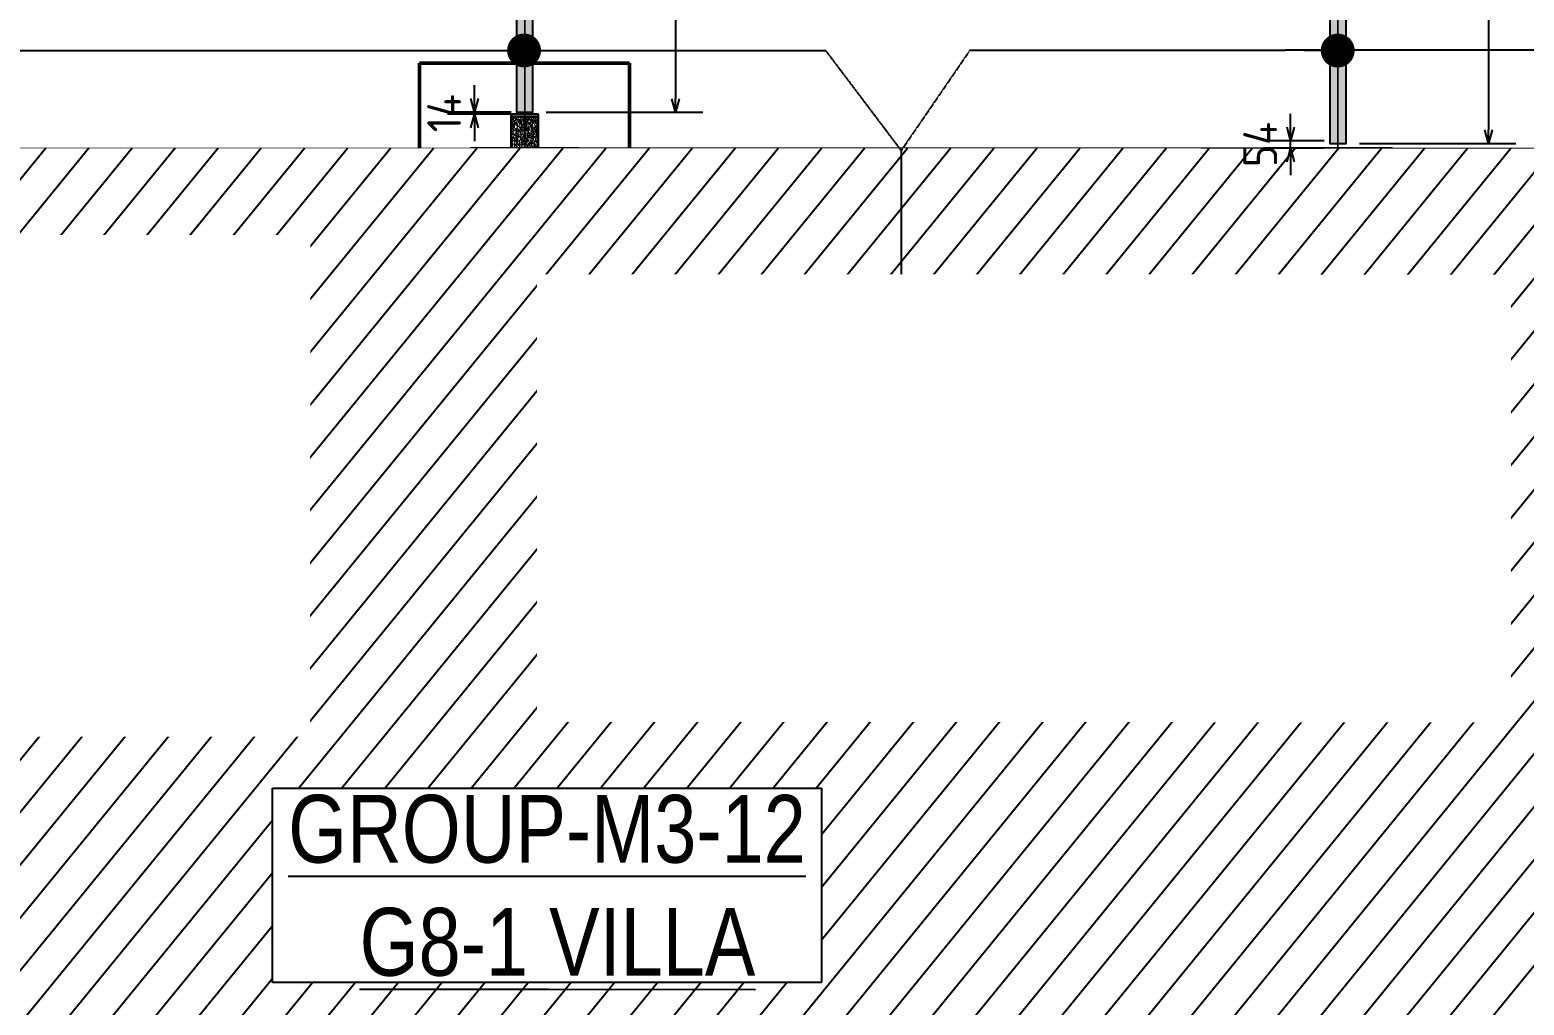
# Model space of a CAD drawing. Header units: centimetres. Extents: x -6122352 to 4157695, y -1694241 to 1947892.
# Drawn here: x 170856 to 181879, y -185626 to -178435 of the extents above; entities that cross this region are included whole.
import ezdxf
from ezdxf.xclip import XClip

# ---------------------------------------------------------------- set-up
doc = ezdxf.new("R2010")
doc.units = ezdxf.units.CM
doc.header["$MEASUREMENT"] = 0
doc.header["$XCLIPFRAME"] = 2
doc.header["$PDMODE"] = 66
doc.header["$PDSIZE"] = 100
for name, pattern in [('DASHED2', [0.375, 0.25, -0.125]), ('XR-AR-MID-SETTING OUT FOR MASTER$0$23585-XR-AR-MID-GROUND FLOOR$0$23261-XR-AR-SI-GF$0$HIDDEN', [0.375, 0.25, -0.125]), ('XR-AR-MID-SETTING OUT FOR MASTER$0$23585-XR-AR-MID-GROUND FLOOR$0$945-4P-1-101-GROUND FLOOR PLAN$0$XR-MIDDLE-GROUND FLOOR PLAN$0$HIDDEN', [9.524999999999999, 6.35, -3.175])]:
    doc.linetypes.add(name, pattern=pattern)
for name, color, linetype, lineweight in [('23585-XR-AR-DAMAC PLOT LIMITS$0$1-Mid units', 41, 'Continuous', 5), ('@ Foundations', 4, 'DASHED2', 50), ('A-ANNO-TEXT', 3, 'Continuous', 25), ('XR-AR-MID-SETTING OUT FOR MASTER$0$23585-XR-AR-MID-GROUND FLOOR$0$$A-GLAZ-WNDO', 232, 'Continuous', 9), ('XR-AR-MID-SETTING OUT FOR MASTER$0$23585-XR-AR-MID-GROUND FLOOR$0$$A-WALL', 1, 'Continuous', 5), ('XR-AR-MID-SETTING OUT FOR MASTER$0$23585-XR-AR-MID-GROUND FLOOR$0$A-EQUP-KITN-PLAN', 202, 'Continuous', 9), ('XR-AR-MID-SETTING OUT FOR MASTER$0$23585-XR-AR-MID-GROUND FLOOR$0$A-FLOR-OVHD', 9, 'XR-AR-MID-SETTING OUT FOR MASTER$0$23585-XR-AR-MID-GROUND FLOOR$0$23261-XR-AR-SI-GF$0$HIDDEN', 15), ('XR-AR-MID-SETTING OUT FOR MASTER$0$23585-XR-AR-MID-GROUND FLOOR$0$A-GLAZ-SILL', 8, 'Continuous', 5), ('XR-AR-MID-SETTING OUT FOR MASTER$0$23585-XR-AR-MID-GROUND FLOOR$0$A-GLAZ-WNDO', 232, 'Continuous', 9), ('XR-AR-MID-SETTING OUT FOR MASTER$0$23585-XR-AR-MID-GROUND FLOOR$0$A-WALL', 7, 'Continuous', 30), ('XR-AR-MID-SETTING OUT FOR MASTER$0$23585-XR-AR-MID-GROUND FLOOR$0$S-COLS', 51, 'Continuous', 40)]:
    doc.layers.add(name, color=color, linetype=linetype, lineweight=lineweight)
for name, color, linetype in [('@MI-REF LAYER', 7, 'Continuous'), ('@MI-TYPE-02', 6, 'Continuous'), ('A-GLASS HATCH', 7, 'Continuous'), ('B_TH_6', 7, 'Continuous'), ('XR-AR-MID-SETTING OUT FOR MASTER$0$23585-XR-AR-MID-GROUND FLOOR$0$A-Flor-Hral', 3, 'Continuous'), ('XR-AR-MID-SETTING OUT FOR MASTER$0$23585-XR-AR-MID-GROUND FLOOR$0$A-Flor-Strs', 1, 'Continuous'), ('XR-AR-MID-SETTING OUT FOR MASTER$0$23585-XR-AR-MID-GROUND FLOOR$0$G-SHAD-20', 251, 'Continuous'), ('XR-AR-MID-SETTING OUT FOR MASTER$0$23585-XR-AR-MID-GROUND FLOOR$0$GS-HATCH-FLOOR TILE', 251, 'Continuous')]:
    doc.layers.add(name, color=color, linetype=linetype)
doc.styles.add('Schueco-BEMSTIL', font='isocpeur.ttf', dxfattribs={"width": 0.9})
doc.styles.add('Xref group 33-41$0$1710 X BOUNDARY WALL OPTION 1$0$Ariel', font='arial.ttf', dxfattribs={"width": 0.8})
doc.dimstyles.new('MI- JWC-TXT-2.5 MM', dxfattribs={"dimscale": 1.5, "dimtxt": 2.5, "dimasz": 1, "dimexe": 2, "dimexo": 1, "dimgap": 1, "dimtad": 1, "dimdec": 0, "dimdsep": 46, "dimtxsty": 'Schueco-BEMSTIL', "dimblk": 'OPEN30', "dimcen": 0, "dimdle": 2, "dimclrd": 140, "dimclre": 8, "dimclrt": 40, "dimadec": 0, "dimazin": 2, "dimtfac": 1, "dimtdec": 0, "dimtix": 1, "dimtmove": 2, "dimatfit": 3, "dimldrblk": 'OPEN', "dimfxl": 2, "dimlwd": -1, "dimlwe": -1, "dimarcsym": 0})

# ---------------------------------------------------------------- blocks, each defined once
blk = doc.blocks.new('23585-XR-AR-DAMAC PLOT LIMITS')
at = {"layer": '23585-XR-AR-DAMAC PLOT LIMITS$0$1-Mid units', "color": 251, "true_color": 0x636466}
for points in [[(496642.5081000002, 2768911.905300001), (496646.5614999998, 2768916.3291), (496664.2566999998, 2768900.1153), (496660.2033000002, 2768895.691500001)], [(496638.4549000002, 2768907.481699999), (496642.5081000002, 2768911.905300001), (496660.2033000002, 2768895.691500001), (496656.1498999996, 2768891.267899999)], [(496634.4014999997, 2768903.0579), (496638.4549000002, 2768907.481699999), (496656.1498999996, 2768891.267899999), (496652.0965, 2768886.8441)]]:
    blk.add_lwpolyline(points, close=True, dxfattribs=at)
blk = doc.blocks.new('A$Cf093b529')
at = {"layer": 'A-ANNO-TEXT'}
blk.add_blockref('23585-XR-AR-DAMAC PLOT LIMITS', (-495391.9901121984, -2768603.441896566), dxfattribs=at)
blk = doc.blocks.new('XR-AR-MID-SETTING OUT FOR MASTER$0$23585-XR-AR-MID-GROUND FLOOR$0$945-4P-1-101-GROUND FLOOR PLAN$0$XR-MIDDLE-GROUND FLOOR PLAN$0$A$C446944C1')
at = {"layer": 'XR-AR-MID-SETTING OUT FOR MASTER$0$23585-XR-AR-MID-GROUND FLOOR$0$A-GLAZ-SILL', "color": 252}
blk.add_line((-2.733431756496429e-07, -4.737777635455132e-05), (5.199999726377428, -4.737754352390766e-05), dxfattribs=at)
for points in [[(2.208076124545187, -0.02284434624016285), (2.208076124545187, -0.1242443462833762), (2.093846930889413, -0.07354434626176953), (2.208076124545187, -0.02284434624016285)], [(2.991923328721896, -0.02284434624016285), (2.991923328721896, -0.1242443462833762), (3.106152522144839, -0.07354434579610825), (2.991923328721896, -0.02284434624016285)]]:
    blk.add_lwpolyline(points, dxfattribs=at)
at = {"layer": 'XR-AR-MID-SETTING OUT FOR MASTER$0$23585-XR-AR-MID-GROUND FLOOR$0$A-GLAZ-WNDO', "color": 252}
for p, q in [((5.199999726610258, 0.2499526219908148), (-2.735760062932968e-07, 0.2499526222236454)), ((-2.735760062932968e-07, 0.2499526222236454), (-2.733431756496429e-07, -4.737777635455132e-05)), ((0.04999972670339048, 0.0999526223167777), (0.04999972647055984, 0.2499526219908148)), ((1.284999726805836, 0.2499526222236454), (1.284999726805836, 0.09995262185111642)), ((1.334999726619571, 0.09995262208394706), (1.334999726619571, 0.2499526222236454)), ((3.864999726880342, 0.0999526223167777), (3.864999726880342, 0.2499526224564761)), ((3.914999726694077, 0.2499526222236454), (3.914999726694077, 0.09995262185111642)), ((5.149999726563692, 0.09995262254960835), (5.149999726796523, 0.2499526222236454)), ((5.199999726610258, 0.2499526219908148), (5.199999726377428, -4.737754352390766e-05)), ((-2.733431756496429e-07, 0.09995262208394706), (2.599999726517126, 0.09995262185111642)), ((5.199999726610258, 0.0999526223167777), (2.599999726517126, 0.09995262185111642))]:
    blk.add_line(p, q, dxfattribs=at)
for points in [[(1.284999726805836, 0.1999526221770793), (0.04999972647055984, 0.1999526226427406)], [(3.914999726694077, 0.1999526221770793), (5.149999726796523, 0.1999526219442487)]]:
    blk.add_lwpolyline(points, dxfattribs=at)
for points in [[(1.224999726749957, 0.03995262226089835), (1.304999726824462, 0.03995262226089835), (1.304999726824462, 0.08995262207463384), (1.224999726517126, 0.08995262230746448)], [(2.51999972644262, 0.03995262226089835), (1.304999726824462, 0.03995262226089835), (1.304999726824462, 0.08995262207463384), (2.519999726675451, 0.08995262207463384)], [(2.599999726517126, 0.03995262226089835), (2.51999972644262, 0.03995262226089835), (2.519999726675451, 0.08995262207463384), (2.599999726517126, 0.08995262254029512)], [(2.599999726517126, 0.03995262226089835), (2.679999726591632, 0.03995262202806771), (2.679999726591632, 0.08995262254029512), (2.599999726517126, 0.08995262254029512)], [(2.679999726591632, 0.03995262202806771), (3.89499972644262, 0.039952622493729), (3.894999726675451, 0.08995262207463384), (2.679999726591632, 0.08995262254029512)], [(3.974999726749957, 0.039952622493729), (3.89499972644262, 0.039952622493729), (3.894999726675451, 0.08995262207463384), (3.974999726749957, 0.08995262230746448)]]:
    blk.add_lwpolyline(points, close=True, dxfattribs=at)
blk = doc.blocks.new('XR-AR-MID-SETTING OUT FOR MASTER$0$23585-XR-AR-MID-GROUND FLOOR$0$945-4P-1-101-GROUND FLOOR PLAN$0$XR-MIDDLE-GROUND FLOOR PLAN$0$BREAK LINE1')
blk.add_lwpolyline([(648.1633601741578, -6.16698093744526, 0, 0, 0), (100.7725748287976, -6.16698093744526, 16.74478720384293, 16.74478720384293, 0), (38.27257482879577, -177.8843240237456, 16.74478720384293, 16.74478720384293, 0), (-86.72742517120423, 165.5503621488551, 16.74478720384293, 16.74478720384293, 0), (-149.2274251712042, -6.166980937447079, 0, 0, 0), (-912.0704092131346, -6.166980937441622, 0, 0, 0)], format="xyseb")
blk = doc.blocks.new('XR-AR-MID-SETTING OUT FOR MASTER$0$23585-XR-AR-MID-GROUND FLOOR$0$945-4P-1-101-GROUND FLOOR PLAN$0$XR-MIDDLE-GROUND FLOOR PLAN$0$WRFWF')
at = {"layer": 'XR-AR-MID-SETTING OUT FOR MASTER$0$23585-XR-AR-MID-GROUND FLOOR$0$A-FLOR-OVHD', "linetype": 'XR-AR-MID-SETTING OUT FOR MASTER$0$23585-XR-AR-MID-GROUND FLOOR$0$945-4P-1-101-GROUND FLOOR PLAN$0$XR-MIDDLE-GROUND FLOOR PLAN$0$HIDDEN', "ltscale": 0.1}
for p, q in [((9250.00889430586, 14089.9999996908), (9250.008894346622, 9909.449274283641)), ((10350.00889432596, 14089.44927426482), (9250.008894305867, 14089.44927426484)), ((10350.00889432159, 13809.44927426483), (9250.008894308598, 13809.44927426484)), ((10350.00889431722, 13529.44927426483), (9250.008894311328, 13529.44927426484)), ((10350.00889431286, 13249.44927426483), (9250.008894314058, 13249.44927426484)), ((10350.00889431286, 12969.44927426484), (9250.008894314054, 12969.44927426485)), ((10350.00889431285, 12689.44927426484), (9250.00889431405, 12689.44927426486)), ((10350.00889431285, 12409.44927426485), (9250.008894314047, 12409.44927426486)), ((10350.00889431284, 12129.44927426485), (9250.008894314044, 12129.44927426487)), ((10350.00889431284, 11849.44927426486), (9250.00889431404, 11849.44927426487)), ((10350.00889431284, 11569.44927426486), (9250.008894314036, 11569.44927426488)), ((10350.00889431283, 11289.44927426487), (9250.00889431403, 11289.44927426488)), ((10350.00889431283, 11009.44927426487), (9250.008894314027, 11009.44927426489)), ((10350.00889432794, 11009.4492742833), (10350.00889432794, 9909.449274272882)), ((10350.00889432794, 9909.449274272882), (9250.008894346622, 9909.449274283641))]:
    blk.add_line(p, q, dxfattribs=at)
blk.add_lwpolyline([(10350.00889430916, 14369.99999969173), (10350.00889431698, 11009.4492742833)], dxfattribs=at)
blk = doc.blocks.new('XR-AR-MID-SETTING OUT FOR MASTER$0$23585-XR-AR-MID-GROUND FLOOR$0$945-4P-1-101-GROUND FLOOR PLAN$0$XR-MIDDLE-GROUND FLOOR PLAN$0$ASDASDASD')
blk.add_wipeout([(-42428.49006074868, 24502.348435747233), (-42278.49006074868, 24502.348435747143), (-42278.490060748925, 24052.348435747146), (-42428.49006074892, 24052.34843574723)])
blk.add_hatch(color=256).paths.add_polyline_path([(-42428.49006074868, 24502.34843574724), (-42278.49006074868, 24502.34843574715), (-42428.49006074893, 24052.34843574724)])
for p, q in [((-42278.49006074868, 24502.34843574715), (-42428.49006074868, 24502.34843574724)), ((-42428.49006074868, 24502.34843574724), (-42428.49006074893, 24052.34843574724)), ((-42428.49006074893, 24052.34843574724), (-42278.49006074868, 24502.34843574715)), ((-42278.49006074893, 24052.34843574715), (-42278.49006074868, 24502.34843574715)), ((-42428.49006074893, 24052.34843574724), (-42278.49006074893, 24052.34843574715))]:
    blk.add_line(p, q)
blk = doc.blocks.new('XR-AR-MID-SETTING OUT FOR MASTER$0$23585-XR-AR-MID-GROUND FLOOR$0$A$C08698786')
at = {"layer": 'XR-AR-MID-SETTING OUT FOR MASTER$0$23585-XR-AR-MID-GROUND FLOOR$0$S-COLS', "color": 252, "lineweight": 30}
for points in [[(5900, 19472.65428233147), (5899.999999761581, 18772.65428209305), (6100, 18772.65428209305), (6099.999999761581, 19472.65428209305)], [(-100.1414103507996, 18727.55777406693), (-100.141410112381, 17727.55777406693), (99.85858964920044, 17727.55777430534), (99.85858988761902, 18727.55777430534)], [(-100.1111845970154, 16144.64576864243), (-100.111184835434, 14944.64576864243), (99.88881516456604, 14944.64576816559), (99.88881492614746, 16144.64576816559)], [(5900.000467061996, 15688.03591275215), (5900.000467061996, 14688.03591275215), (6100.000467061996, 14688.03591299057), (6100.000467061996, 15688.03591299057)]]:
    blk.add_lwpolyline(points, close=True, dxfattribs=at)
blk = doc.blocks.new('XR-AR-MID-SETTING OUT FOR MASTER')
h = blk.add_hatch()
h.set_pattern_fill('AR-CONC', color=8, scale=0.2, angle=90)
h.set_pattern_definition([(140, (-1262400.083953284, -115249.5658790822), (3.187817107780619, 36.4369337992008), [3.81, -41.91]), (85.00000000000001, (-1262400.083953284, -115249.5658790822), (-38.21136904780703, -7.048684284993866), [3.048, -33.528116834]), (190.4514447, (-1262399.818302584, -115246.5294776823), (-35.02355038243902, 29.38824941807066), [3.23800176, -35.61804892]), (136.1842, (-1262410.243953284, -115249.5658790822), (8.408465586545434, 54.21580817842599), [5.714999999999996, -62.86499999999997]), (186.63555761, (-1262409.543253284, -115245.0478990822), (-49.48522491954431, 47.48082681030061), [4.857004628, -53.427121632]), (81.18415117, (-1262410.243953284, -115249.5658790822), (-49.48522491710654, 47.48082681299541), [4.571993414, -50.291946384]), (111, (-1262407.703953284, -115244.4858790822), (20.45303963741753, 30.3228782538265), [3.81, -41.91]), (56.00000000000004, (-1262407.703953284, -115244.4858790822), (-36.83759322446385, 12.36040566952942), [3.048, -33.528]), (161.451445, (-1262405.999533304, -115241.9589725622), (-16.38455377718105, 42.68328385574323), [3.23800176, -35.61798752]), (127.5, (-1262400.083953284, -115249.5658790822), (-16.91100777463062, 0.6177206501183644), [0, -33.1216, 0, -34.036, 0, -33.655]), (97.49999999999996, (-1262400.083953284, -115249.5658790822), (-20.0361149636239, 13.36393250206115), [0, -19.4056, 0, -32.3596, 0, -12.827]), (57.49999999999999, (-1262400.083953284, -115260.8942790822), (1.14574879853469, 27.11811903337428), [0, -12.69999999999999, 0, -39.62399999999997, 0, -52.57799999999997]), (47.5, (-1262400.083953284, -115265.9742790822), (-5.085298206666605, 29.62583627720361), [0, -16.51, 0, -26.3144, 0, -37.338])])
h.paths.add_polyline_path([(5999.999541923382, 19702.65428161621), (5900.000002175548, 19702.65428161621), (5900.000002175548, 19472.75295772805), (5999.999541923382, 19472.75295772805)])
h.paths.add_polyline_path([(6100.000002175548, 19702.65428161621), (5999.999541923382, 19702.65428161621), (5999.999541923382, 19472.75295772805), (6100.000002175548, 19472.75295772805)])
for points in [[(6100.000002175548, 19702.65428161621), (6100.000002175548, 19722.65428161621), (5900.000002175548, 19722.65428161621), (5900.000002175548, 19702.65428161621)], [(5900.000002175548, 19472.65428161621), (5900.000002175548, 19702.65428161621), (6100.000002175548, 19702.65428161621), (6100.000002175548, 19472.75295772808)]]:
    blk.add_lwpolyline(points)
at = {"layer": 'XR-AR-MID-SETTING OUT FOR MASTER$0$23585-XR-AR-MID-GROUND FLOOR$0$A-EQUP-KITN-PLAN', "color": 8}
for p, q in [((3900.071841031313, 15202.66031169891), (5500.076263219118, 15202.66031217575)), ((3900.071840971708, 14952.66031217575), (3900.071841031313, 15202.66031169891)), ((5500.0762629807, 14952.66031169891), (5500.076263219118, 15202.66031217575)), ((3500.047055631876, 14252.66031169891), (5300.028238087893, 14252.66031217575)), ((5300.027079373598, 12102.66431617737), (5300.028238087893, 14252.66031217575))]:
    blk.add_line(p, q, dxfattribs=at)
at = {"layer": 'XR-AR-MID-SETTING OUT FOR MASTER$0$23585-XR-AR-MID-GROUND FLOOR$0$A-Flor-Hral', "color": 8}
blk.add_lwpolyline([(100.008808940649, 14902.65850448608), (2090.008809119463, 14902.65850496292), (2090.008808881044, 14852.65850448608), (100.0088091790676, 14852.65850496292)], dxfattribs=at)
at = {"layer": 'XR-AR-MID-SETTING OUT FOR MASTER$0$23585-XR-AR-MID-GROUND FLOOR$0$A-FLOR-OVHD', "color": 8, "linetype": 'XR-AR-MID-SETTING OUT FOR MASTER$0$23585-XR-AR-MID-GROUND FLOOR$0$23261-XR-AR-SI-GF$0$HIDDEN', "ltscale": 5}
for p, q in [((5500.000221520662, 14952.65890216827), (3899.995457738638, 14952.65890169144)), ((3900.071499198675, 14852.66031217575), (5500.076263397932, 14852.66031265259)), ((5579.946963220835, 12102.66686105728), (5579.94848254323, 14852.65977716446)), ((3400.046698898077, 14152.65701627731), (3400.011432737112, 12202.66620731354)), ((3500.053779155016, 12202.66576147079), (3500.053778856993, 14152.65753126144))]:
    blk.add_line(p, q, dxfattribs=at)
at = {"layer": 'XR-AR-MID-SETTING OUT FOR MASTER$0$23585-XR-AR-MID-GROUND FLOOR$0$A-Flor-Strs', "color": 8}
for p, q in [((2040.00880882144, 14952.65850496292), (100.0088088214397, 14952.65850496292)), ((1200.008809238672, 14952.65850496292), (1200.008808940649, 14902.65850400925)), ((1480.008808463812, 14952.65850496292), (1480.008808642626, 14902.65850543976)), ((1760.008809119463, 14952.65850448608), (1760.008808940649, 14902.65850448608)), ((2040.00880882144, 14952.65850496292), (2040.008809179068, 14902.65850400925)), ((1200.008808404207, 14852.65850448608), (1200.00880882144, 13952.65850496292)), ((1480.008808940649, 14852.65850448608), (1480.008808940649, 13952.65850400925)), ((1760.008809119463, 14852.65850448608), (1760.008808523417, 13952.65850448608)), ((2040.008808940649, 14852.65850448608), (2040.008808881044, 13952.65850448608)), ((1480.008808881044, 13902.65850496292), (1480.008808583021, 13852.65850496292)), ((1760.008809000254, 13902.65850448608), (1760.008809000254, 13852.65850496292)), ((2040.008808881044, 13902.65850496292), (2040.008808881044, 13852.65850400925)), ((1100.008809238672, 13852.65850496292), (100.0088088810444, 13852.65850400925)), ((1200.00880882144, 13852.65850448608), (1200.008808583021, 13573.20923042297)), ((1100.008808940649, 13572.65850400925), (100.008808940649, 13572.65850448608)), ((1200.008809119463, 13572.65850448608), (1150.008809417486, 13572.65850448608))]:
    blk.add_line(p, q, dxfattribs=at)
blk.add_lwpolyline([(1200.008809119463, 13902.65850448608), (1200.008808881044, 13852.65850400925), (1150.008809179068, 13852.65850496292)], dxfattribs=at)
at = {"layer": 'XR-AR-MID-SETTING OUT FOR MASTER$0$23585-XR-AR-MID-GROUND FLOOR$0$A-Flor-Strs', "color": 8, "const_width": 15.00000006679886}
blk.add_lwpolyline([(455.1530921757221, 13685.15850496292), (650.0088085234165, 13572.65850496292), (844.8645255863667, 13685.15850543976)], dxfattribs=at)
at = {"layer": 'XR-AR-MID-SETTING OUT FOR MASTER$0$23585-XR-AR-MID-GROUND FLOOR$0$A-Flor-Strs', "color": 8}
blk.add_circle((2040.008809119463, 14402.65850496292), 45.00000020605513, dxfattribs=at)
at = {"layer": 'XR-AR-MID-SETTING OUT FOR MASTER$0$23585-XR-AR-MID-GROUND FLOOR$0$A-WALL', "color": 8}
for points in [[(100.0000008046627, 19472.65428304672), (400.0004432499409, 19472.65428209305), (400.0004433095455, 19222.70159435272), (99.99999997019768, 19222.70159482956)], [(5899.999999791384, 19472.65428161621), (6099.999999731779, 19472.65428209305), (6100.001724034548, 5500.167464256287), (5900.001724511385, 5500.167624473572), (5900.00086197257, 14852.65960931778), (5500.076263397932, 14852.66031265259), (5500.0762629807, 14952.66031169891), (5900.000431150198, 14952.65961027145)], [(5600.000443965197, 19472.65428209305), (5899.999999791384, 19472.65428161621), (5899.999999850988, 19222.65428209305), (5600.000443309546, 19222.70159482956)], [(3900.046799689531, 14852.65960979462), (3900.046799749136, 14952.65960931778), (3400.047055512667, 14952.661257267), (3400.046698898077, 14152.65701627731), (3500.047055453062, 14152.6577372551), (3500.047055572271, 14852.65960979462)]]:
    blk.add_lwpolyline(points, close=True, dxfattribs=at)
blk.add_lwpolyline([(3500.047055572271, 14852.65960979462), (3400.047011226416, 14852.65965414047)], dxfattribs=at)
at = {"layer": 'XR-AR-MID-SETTING OUT FOR MASTER$0$23585-XR-AR-MID-GROUND FLOOR$0$$A-GLAZ-WNDO', "color": 8, "xscale": -1000, "yscale": 1000, "zscale": 1000}
blk.add_blockref('XR-AR-MID-SETTING OUT FOR MASTER$0$23585-XR-AR-MID-GROUND FLOOR$0$945-4P-1-101-GROUND FLOOR PLAN$0$XR-MIDDLE-GROUND FLOOR PLAN$0$A$C446944C1', (5600.000170022249, 19222.70166015625), dxfattribs=at)
at = {"layer": 'XR-AR-MID-SETTING OUT FOR MASTER$0$23585-XR-AR-MID-GROUND FLOOR$0$$A-WALL', "color": 8}
blk.add_blockref('XR-AR-MID-SETTING OUT FOR MASTER$0$23585-XR-AR-MID-GROUND FLOOR$0$945-4P-1-101-GROUND FLOOR PLAN$0$XR-MIDDLE-GROUND FLOOR PLAN$0$WRFWF', (-9150.000085562468, -796.7907695770264), dxfattribs=at)
at = {"layer": 'XR-AR-MID-SETTING OUT FOR MASTER$0$23585-XR-AR-MID-GROUND FLOOR$0$A-FLOR-OVHD', "color": 8, "linetype": 'XR-AR-MID-SETTING OUT FOR MASTER$0$23585-XR-AR-MID-GROUND FLOOR$0$23261-XR-AR-SI-GF$0$HIDDEN', "ltscale": 5, "xscale": -0.9999999999999997, "rotation": 194.2810957359752}
blk.add_blockref('XR-AR-MID-SETTING OUT FOR MASTER$0$23585-XR-AR-MID-GROUND FLOOR$0$945-4P-1-101-GROUND FLOOR PLAN$0$XR-MIDDLE-GROUND FLOOR PLAN$0$BREAK LINE1', (675.0088040530682, 13433.20923042297), dxfattribs=at)
at = {"layer": 'XR-AR-MID-SETTING OUT FOR MASTER$0$23585-XR-AR-MID-GROUND FLOOR$0$G-SHAD-20', "color": 8}
blk.add_blockref('XR-AR-MID-SETTING OUT FOR MASTER$0$23585-XR-AR-MID-GROUND FLOOR$0$945-4P-1-101-GROUND FLOOR PLAN$0$XR-MIDDLE-GROUND FLOOR PLAN$0$ASDASDASD', (44478.49782505631, -10849.71202945709), dxfattribs=at)
at = {"layer": 'XR-AR-MID-SETTING OUT FOR MASTER$0$23585-XR-AR-MID-GROUND FLOOR$0$A-Flor-Hral', "color": 8}
blk.add_lwpolyline([(1150.008809179068, 13560.48195743561), (1150.008809059858, 13902.65850496292), (2090.008809238672, 13902.65850496292), (2090.008809119463, 13952.65850496292), (1100.008808940649, 13952.65850448608), (1100.008809119463, 13547.75468444824)], dxfattribs=at)
at = {"layer": 'XR-AR-MID-SETTING OUT FOR MASTER$0$23585-XR-AR-MID-GROUND FLOOR$0$A-Flor-Strs', "color": 8}
blk.add_lwpolyline([(650.0088085234165, 13572.65850496292), (650.008808940649, 14402.65850448608), (2040.008809119463, 14402.65850496292)], dxfattribs=at)
at = {"layer": 'XR-AR-MID-SETTING OUT FOR MASTER$0$23585-XR-AR-MID-GROUND FLOOR$0$A-WALL', "color": 8}
for points in [[(99.99999931454659, 19472.65428209305), (-99.99999925494194, 19472.65428256989), (-99.998236566782, 5500.00000667572), (100.0017631351948, 5500.000006198883), (99.9995484650135, 8850.141927242279), (1100.048611491919, 8850.10940027237), (1100.048611015081, 8950.109399795532), (100.03925588727, 8950.072475910187), (100.0088088810444, 10949.9982419014), (2099.951952844858, 10949.99824142456), (2099.998660355806, 9950.143901348114), (2199.988806992769, 9950.143900871277), (2200.057162195444, 11149.97698402405), (2100.075846284628, 11149.97698354721), (2100.039519578218, 11049.97698402405), (100.0088088810444, 11049.99824142456)], [(2200.013650625944, 13652.63605213165), (2200.017217665911, 13652.6360502243), (2200.024336546659, 13852.63604974747), (1199.974533885717, 13852.65850543976), (1199.974534541368, 13752.66171360016), (1850.013650208712, 13752.64729642868), (1850.013650685549, 13102.64278697968), (2100.128742069006, 13102.63829755783), (2100.128742545843, 12652.63829708099), (1949.986809521914, 12652.64009141922), (1949.9868093431, 12552.35255002975), (2100.055755704641, 12552.35255050659), (2100.016017049551, 12049.97720527649), (2199.959899276495, 12049.97720527649), (2199.999632865191, 13202.6360502243), (2050.003180772066, 13202.63829612732), (2050.012347489595, 13652.63829517365), (2200.019845813513, 13652.63604927063)], [(1950.000811725855, 13202.63829565048), (2000.00029399991, 13202.63829565048), (2000.00945982337, 13652.63829517365), (1950.000810950994, 13652.63829469681)]]:
    blk.add_lwpolyline(points, close=True, dxfattribs=at)
at = {"layer": 'XR-AR-MID-SETTING OUT FOR MASTER$0$23585-XR-AR-MID-GROUND FLOOR$0$GS-HATCH-FLOOR TILE', "color": 8}
blk.add_blockref('XR-AR-MID-SETTING OUT FOR MASTER$0$23585-XR-AR-MID-GROUND FLOOR$0$A$C08698786', (-1.490116119384766e-07, 0), dxfattribs=at)
blk = doc.blocks.new('MID UNIT')
at = {"xscale": 0.001, "yscale": 0.001, "zscale": 0.001}
blk.add_blockref('XR-AR-MID-SETTING OUT FOR MASTER', (0, 0), dxfattribs=at)
blk = doc.blocks.new('TH_6')
at = {"xscale": -1}
blk.add_blockref('MID UNIT', (495826.3053798513, 2769163.996563952), dxfattribs=at)
for p in [(495814.3053798467, 2769163.996563952), (495826.3053798391, 2769163.996563952)]:
    blk.add_blockref('MID UNIT', p)
blk = doc.blocks.new('23585-XR-AR-MALDIVE-3$0$TH_6')
at = {"layer": 'B_TH_6', "xscale": 1.000019685734281, "yscale": 1.000019685734281, "zscale": 1.000019685734281}
blk.add_blockref('TH_6', (-9.760182827245444, -54.51303543616086), dxfattribs=at)
at = {"layer": '@ Foundations', "linetype": 'DASHED2', "ltscale": 25}
for points in [[(495819.5301460745, 2769182.044500346), (495819.5301460745, 2769184.094500346), (495821.0801460743, 2769184.094500346), (495821.0801460738, 2769182.044500346)], [(495827.3303980725, 2769181.049414159), (495827.330398073, 2769183.399414159), (495825.2803980727, 2769183.399414159), (495825.2803980727, 2769181.049414159)], [(495827.6553980727, 2769178.192214159), (495827.6553980727, 2769180.692214159), (495824.955398073, 2769180.692214159), (495824.9553980725, 2769178.192214159)], [(495819.3301460743, 2769177.914900346), (495819.3301460743, 2769180.464900346), (495821.2801460745, 2769180.464900346), (495821.2801460745, 2769177.914900346)]]:
    blk.add_lwpolyline(points, close=True, dxfattribs=at)
blk = doc.blocks.new('_Dot')
at = {"color": 0, "linetype": 'ByBlock', "lineweight": -2}
blk.add_line((-0.5, 0), (-1, 0), dxfattribs=at)
at = {"color": 0, "linetype": 'ByBlock', "const_width": 0.5}
blk.add_lwpolyline([(-0.25, 0, 1), (0.25, 0, 1)], format="xyb", close=True, dxfattribs=at)
blk = doc.blocks.new('_Open30')
at = {"color": 0, "linetype": 'ByBlock', "lineweight": -2}
for p, q in [((-1, 0.26794919), (0, 0)), ((0, 0), (-1, -0.26794919)), ((0, 0), (-1, 0))]:
    blk.add_line(p, q, dxfattribs=at)
blk = doc.blocks.new('*D2991')
at = {"layer": '@MI-TYPE-02', "color": 140, "transparency": 16777216}
for p, q in [((174137.1366728615, -178941.53683101), (174137.1366728615, -178841.53683101)), ((174137.1366728615, -179055.8025757092), (174137.1366728615, -179041.53683101)), ((174137.1366728615, -179155.8025757092), (174137.1366728615, -179255.8025757092))]:
    blk.add_line(p, q, dxfattribs=at)
at = {"layer": '@MI-TYPE-02', "color": 8, "transparency": 16777216}
for p, q in [((174405.687343832, -179041.53683101), (173937.1366728615, -179041.53683101)), ((174405.6850842795, -179055.8025757092), (173937.1366728615, -179055.8025757092))]:
    blk.add_line(p, q, dxfattribs=at)
at = {"layer": 'Defpoints', "color": 0, "transparency": 16777216}
for p in [(174137.1366728615, -179041.53683101), (174505.6850842795, -179055.8025757092), (174505.687343832, -179041.53683101)]:
    blk.add_point(p, dxfattribs=at)
at = {"layer": '@MI-TYPE-02', "color": 140, "transparency": 16777216, "xscale": 100, "yscale": 100, "zscale": 100}
for p, rotation in [((174137.1366728615, -179041.53683101), 270), ((174137.1366728615, -179055.8025757092), 90)]:
    blk.add_blockref('_Open30', p, dxfattribs=dict(at, rotation=rotation))
at = {"layer": '@MI-TYPE-02', "color": 40, "transparency": 16777216, "insert": (173912.1366728614, -179048.6697033596), "char_height": 250, "attachment_point": 5, "rotation": 90, "style": 'Schueco-BEMSTIL'}
blk.add_mtext('14', dxfattribs=at)
blk = doc.blocks.new('_Open')
at = {"color": 0, "linetype": 'ByBlock', "lineweight": -2}
for p, q in [((-1, 0.1666666666666667), (0, 0)), ((-1, -0.1666666666666667), (0, 0)), ((0, 0), (-1, 0))]:
    blk.add_line(p, q, dxfattribs=at)
blk = doc.blocks.new('*D2993')
at = {"layer": '@MI-TYPE-02', "color": 140, "transparency": 16777216}
for p, q in [((180157.1321093017, -179152.5303811933), (180157.1321093017, -179052.5303811933)), ((180157.1321093017, -179306.9009247611), (180157.1321093017, -179252.5303811933)), ((180157.1321093017, -179406.9009247611), (180157.1321093017, -179506.9009247611))]:
    blk.add_line(p, q, dxfattribs=at)
at = {"layer": '@MI-TYPE-02', "color": 8, "transparency": 16777216}
for p, q in [((180405.5471258778, -179252.5303811933), (179957.1321093017, -179252.5303811933)), ((180405.3868596921, -179306.9009247611), (179957.1321093017, -179306.9009247611))]:
    blk.add_line(p, q, dxfattribs=at)
at = {"layer": 'Defpoints', "color": 0, "transparency": 16777216}
for p in [(180157.1321093017, -179252.5303811933), (180505.3868596921, -179306.9009247611), (180505.5471258778, -179252.5303811933)]:
    blk.add_point(p, dxfattribs=at)
at = {"layer": '@MI-TYPE-02', "color": 140, "transparency": 16777216, "xscale": 100, "yscale": 100, "zscale": 100}
for p, rotation in [((180157.1321093017, -179252.5303811933), 270), ((180157.1321093017, -179306.9009247611), 90)]:
    blk.add_blockref('_Open30', p, dxfattribs=dict(at, rotation=rotation))
at = {"layer": '@MI-TYPE-02', "color": 40, "transparency": 16777216, "insert": (179932.1321093016, -179279.7156529772), "char_height": 250, "attachment_point": 5, "rotation": 90, "style": 'Schueco-BEMSTIL'}
blk.add_mtext('54', dxfattribs=at)
blk = doc.blocks.new('*D3010')
at = {"layer": '@MI-TYPE-02', "color": 8, "transparency": 16777216}
for p, q in [((18160.13569855969, -78.2438600393944), (19314.84173494251, -78.62502268752007)), ((18159.47764528405, -4265.402546035301), (19313.45957502346, -4265.78346965947))]:
    blk.add_line(p, q, dxfattribs=at)
at = {"layer": '@MI-TYPE-02', "color": 140, "transparency": 16777216}
blk.add_line((19114.80873634412, -178.5589982500765), (19113.49259541439, -4165.717456118295), dxfattribs=at)
at = {"layer": 'Defpoints', "color": 0, "transparency": 16777216}
for p in [(18060.13570400782, -78.21085054473953), (18059.47765073219, -4265.369536540647), (19113.45958591973, -4265.71745067016)]:
    blk.add_point(p, dxfattribs=at)
at = {"layer": '@MI-TYPE-02', "color": 140, "transparency": 16777216, "xscale": 100, "yscale": 100, "zscale": 100}
for p, rotation in [((19114.84174583878, -78.55900369821032), 89.98108695238069), ((19113.45958591973, -4265.71745067016), 269.9810869523807)]:
    blk.add_blockref('_Open30', p, dxfattribs=dict(at, rotation=rotation))
at = {"layer": '@MI-TYPE-02', "color": 40, "transparency": 16777216, "insert": (18889.15067813755, -2172.063955821215), "char_height": 250, "attachment_point": 5, "rotation": 89.98108695238068, "style": 'Schueco-BEMSTIL'}
blk.add_mtext('4187', dxfattribs=at)
blk = doc.blocks.new('*D3694')
at = {"layer": '@MI-TYPE-02', "color": 8, "transparency": 16777216}
for p, q in [((24159.85859155031, -79.19703222854885), (25312.44844099069, -79.57749633402081)), ((24159.22673276604, -4495.395372276545), (25310.99067624626, -4495.775563754619))]:
    blk.add_line(p, q, dxfattribs=at)
at = {"layer": '@MI-TYPE-02', "color": 140, "transparency": 16777216}
blk.add_line((25112.41544239231, -179.5114718965773), (25111.02369663718, -4395.709550213442), dxfattribs=at)
at = {"layer": 'Defpoints', "color": 0, "transparency": 16777216}
for p in [(24059.85859699845, -79.16402273389397), (24059.22673821418, -4495.362362781891), (25110.99068714253, -4495.709544765308)]:
    blk.add_point(p, dxfattribs=at)
at = {"layer": '@MI-TYPE-02', "color": 140, "transparency": 16777216, "xscale": 100, "yscale": 100, "zscale": 100}
for p, rotation in [((25112.44845188696, -79.51147734471105), 89.98108695238069), ((25110.99068714253, -4495.709544765308), 269.9810869523807)]:
    blk.add_blockref('_Open30', p, dxfattribs=dict(at, rotation=rotation))
at = {"layer": '@MI-TYPE-02', "color": 40, "transparency": 16777216, "insert": (24886.71958177304, -2287.53623969204), "char_height": 250, "attachment_point": 5, "rotation": 89.98108695238068, "style": 'Schueco-BEMSTIL'}
blk.add_mtext('4416', dxfattribs=at)
blk = doc.blocks.new('G8-partition walls')
at = {"layer": 'A-GLASS HATCH'}
h = blk.add_hatch(color=6, dxfattribs=at)
h.dxf.hatch_style = 1
h.paths.add_polyline_path([(17940.13570551304, -78.19184373470489), (17939.47765223737, -4265.350529730611), (18059.47765073218, -4265.369536540646), (18060.13570400781, -78.21085054473951)])
h = blk.add_hatch(color=6, dxfattribs=at)
h.dxf.hatch_style = 1
h.paths.add_polyline_path([(23939.85859828824, -79.14642874206766), (23939.22673950394, -4495.344768790092), (24059.22673821417, -4495.362362781889), (24059.85859699844, -79.16402273389394)])
at = {"layer": '@MI-TYPE-02', "color": 6}
for points in [[(17940.13570551304, -78.19184373470489), (17939.47765223737, -4265.350529730611), (18059.47765073218, -4265.369536540646), (18060.13570400781, -78.21085054473951)], [(23939.85859828824, -79.14642874206766), (23939.22673950394, -4495.344768790092), (24059.22673821417, -4495.362362781889), (24059.85859699844, -79.16402273389394)]]:
    blk.add_lwpolyline(points, close=True, dxfattribs=at)
at = {"layer": '@MI-TYPE-02'}
for base, p1, p2, picture, middle in [((19113.45958591973, -4265.71745067016), (18060.13570400781, -78.21085054473951), (18059.47765073218, -4265.369536540646), '*D3010', (18889.15067813755, -2172.063955821215)), ((25110.99068714253, -4495.709544765308), (24059.85859699844, -79.16402273389394), (24059.22673821417, -4495.362362781889), '*D3694', (24886.71958177304, -2287.53623969204))]:
    dim = blk.add_linear_dim(base=base, p1=p1, p2=p2, angle=269.9810869523807, dimstyle='MI- JWC-TXT-2.5 MM', dxfattribs=at)
    dim.commit()
    dim.dimension.update_dxf_attribs({"geometry": picture, "text_midpoint": middle})

msp = doc.modelspace()

# ---------------------------------------------------------------- block references
at = {"layer": '@MI-REF LAYER', "xscale": 1000, "yscale": 1000, "zscale": 1000, "rotation": 312.4882903633292}
msp.add_blockref('A$Cf093b529', (-891608.7329339073, 539022.7201118186), dxfattribs=at)

# ---------------------------------------------------------------- next in the draw order: block references
at = {"layer": '@MI-REF LAYER'}
ref = msp.add_blockref('23585-XR-AR-MALDIVE-3$0$TH_6', (-496138576.6226714, -2769274498.800779), dxfattribs=dict(at, xscale=1000, yscale=1000, zscale=1000, rotation=359.9898040391973))
XClip(ref).set_block_clipping_path([(495847.3922300867, 2769163.9971941216), (495847.39543188945, 2769187.936311596), (495838.31676110416, 2769187.8964212337), (495832.31675830134, 2769187.8963837423), (495826.3167534692, 2769187.8963462515), (495820.31703141355, 2769187.8962964136), (495814.31702637416, 2769187.896258923), (495808.3170215406, 2769187.8962214305), (495802.31687913626, 2769187.896331399), (495793.3616038712, 2769187.9364081295), (495793.3508954707, 2769163.997079878)])

# ---------------------------------------------------------------- next in the draw order: block references
at = {"layer": '@MI-REF LAYER', "extrusion": (7.325489423250022e-12, 6.924061130985729e-09, 1), "xscale": -250, "yscale": 250, "zscale": 250, "rotation": 359.8945074393388}
msp.add_blockref('_Dot', (174501.9562815513, -178586.3465622003, -22.46145755653301), dxfattribs=at)
at = {"layer": '@MI-REF LAYER', "extrusion": (6.458363519357096e-15, 6.924065006077063e-09, 1), "xscale": 250, "yscale": 250, "zscale": 250, "rotation": 0.04482159039698196}
msp.add_blockref('_Dot', (180504.3329056934, -178587.0830920818, -22.46145883947129), dxfattribs=at)

# ---------------------------------------------------------------- next in the draw order: wipeouts: each hides what was drawn before it
at = {"color": 10}
msp.add_wipeout([(198652.9756713558, -193283.0341741783), (198655.56038286825, -179009.48125989918), (192407.0320688614, -179008.3531483149), (192405.5177468357, -179309.00614102208), (156604.56268152504, -179302.67270204728), (156604.66468535212, -179001.99820904477), (150354.3761512051, -179001.05638164657), (150352.22660348756, -193274.43890615515), (198652.96948456284, -193283.03417292034)], dxfattribs=at).dxf.layer = '@MI-REF LAYER'

# ---------------------------------------------------------------- next in the draw order: hatches: boundary and pattern name
at = {"layer": '@MI-REF LAYER', "transparency": 33554508}
h = msp.add_hatch(dxfattribs=at)
h.set_pattern_fill('ANSI31', color=256, scale=1999.999998458916, angle=186.7223562192661)
h.set_pattern_definition([(231.7223562192661, (2377468138.012326, 1503811052.832294), (196.2545353839104, -154.8681931350905), [])])
h.paths.add_polyline_path([(198652.9704295214, -193283.0341727923), (198655.5603827885, -179009.481259977), (192405.4366738899, -179009.8144404655), (192405.5177432849, -179308.9928290312), (156604.3118226964, -179302.62190096), (156604.3653194829, -179001.9981077398), (150354.376177097, -179000.8859239218), (150352.2253604671, -193274.4389058782)])

# ---------------------------------------------------------------- next in the draw order: linework, layer by layer
at = {"layer": '@MI-REF LAYER', "linetype": 'DASHED2', "extrusion": (1.726954068932882e-12, -7.460188284697714e-09, 1)}
for points, elevation in [([(192504.3450854616, -178573.9712564874), (177789.0338385931, -178587.3634818795), (177283.7351222912, -179324.4438220713)], -22.45888968948228), ([(156501.9613554154, -178587.3341833103), (176727.0239701044, -178587.6006231877), (177283.7351222912, -179324.4438220713)], -22.45888968948228), ([(177283.7351222912, -179324.4438220713), (177283.9551478061, -180511.4059465041)], -22.4588977536588)]:
    msp.add_lwpolyline(points, dxfattribs=dict(at, elevation=elevation))
at = {"layer": '@MI-REF LAYER', "const_width": 5.000000000000001}
msp.add_lwpolyline([(198652.9704295214, -193283.0341727923), (198655.5603827885, -179009.481259977), (192405.4366738899, -179009.8144404655), (192405.5177432849, -179308.9928290312), (156604.3118226964, -179302.62190096), (156604.3653194829, -179001.9981077398), (150354.376177097, -179000.8859239218), (150352.2253604671, -193274.4389058782)], close=True, dxfattribs=at)

# ---------------------------------------------------------------- next in the draw order: block references
at = {"layer": '@MI-TYPE-02', "color": 240, "true_color": 0xed1f24}
msp.add_blockref('G8-partition walls', (156506.3203870187, -174776.1768154073), dxfattribs=at)

# ---------------------------------------------------------------- next in the draw order: dimensions: what is measured, and where the dimension line sits
for base, p1, p2, picture, middle in [((174137.1366723846, -179041.5368310099), (174505.6850838026, -179055.802575709), (174505.687343832, -179041.53683101), '*D2991', (173912.1366728614, -179048.6697033596)), ((180157.1321093017, -179252.5303811933), (180505.3868596921, -179306.900924761), (180505.5471258777, -179252.5303811933), '*D2993', (179932.1321093016, -179279.7156529772))]:
    dim = msp.add_linear_dim(base=base, p1=p1, p2=p2, angle=90, dimstyle='MI- JWC-TXT-2.5 MM', dxfattribs=at)
    dim.commit()
    dim.dimension.update_dxf_attribs({"geometry": picture, "text_midpoint": middle})

# ---------------------------------------------------------------- next in the draw order: texts
at = {"layer": '@MI-REF LAYER', "color": 3, "insert": (172696.8815700614, -184075.9170871235, 118.1860596128917), "char_height": 500.0000000000001, "width": 3948.532521541533, "attachment_point": 1, "rotation": 359.98779882230656, "style": 'Xref group 33-41$0$1710 X BOUNDARY WALL OPTION 1$0$Ariel', "bg_fill": 19, "box_fill_scale": 1.1, "bg_fill_color": 256, "bg_fill_transparency": 0}
msp.add_mtext('\\pxqc;{\\LGROUP-M3-12  G8-1 VILLA}', dxfattribs=at)

# ---------------------------------------------------------------- next in the draw order: wipeouts: each hides what was drawn before it
msp.add_wipeout([(165954.65234558136, -179945.55320988572), (172924.13923058295, -179946.89719919342), (172923.425724855, -183646.89713200348), (165953.93883978672, -183645.55314203192)]).dxf.layer = '@MI-REF LAYER'
at = {"color": 6}
msp.add_wipeout([(174598.15861922048, -180237.25097265057), (181783.88223416734, -180238.6981522327), (181783.2173070812, -183540.28700182348), (174597.49369212906, -183538.8398243604)], dxfattribs=at).translate(0, 0, -20.73480818323026).dxf.layer = '@MI-REF LAYER'

# ---------------------------------------------------------------- next in the draw order: wipeouts: each hides what was drawn before it
at = {"color": 10}
msp.add_wipeout([(165953.93884131775, -183645.5531422619), (172923.42572436028, -183646.89713222478), (172924.14417511024, -179946.90259830566), (165954.6523455212, -179945.55320998738), (165953.93884128815, -183645.55314222956)], dxfattribs=at).dxf.layer = '@MI-REF LAYER'

doc.saveas('drawing.dxf')
